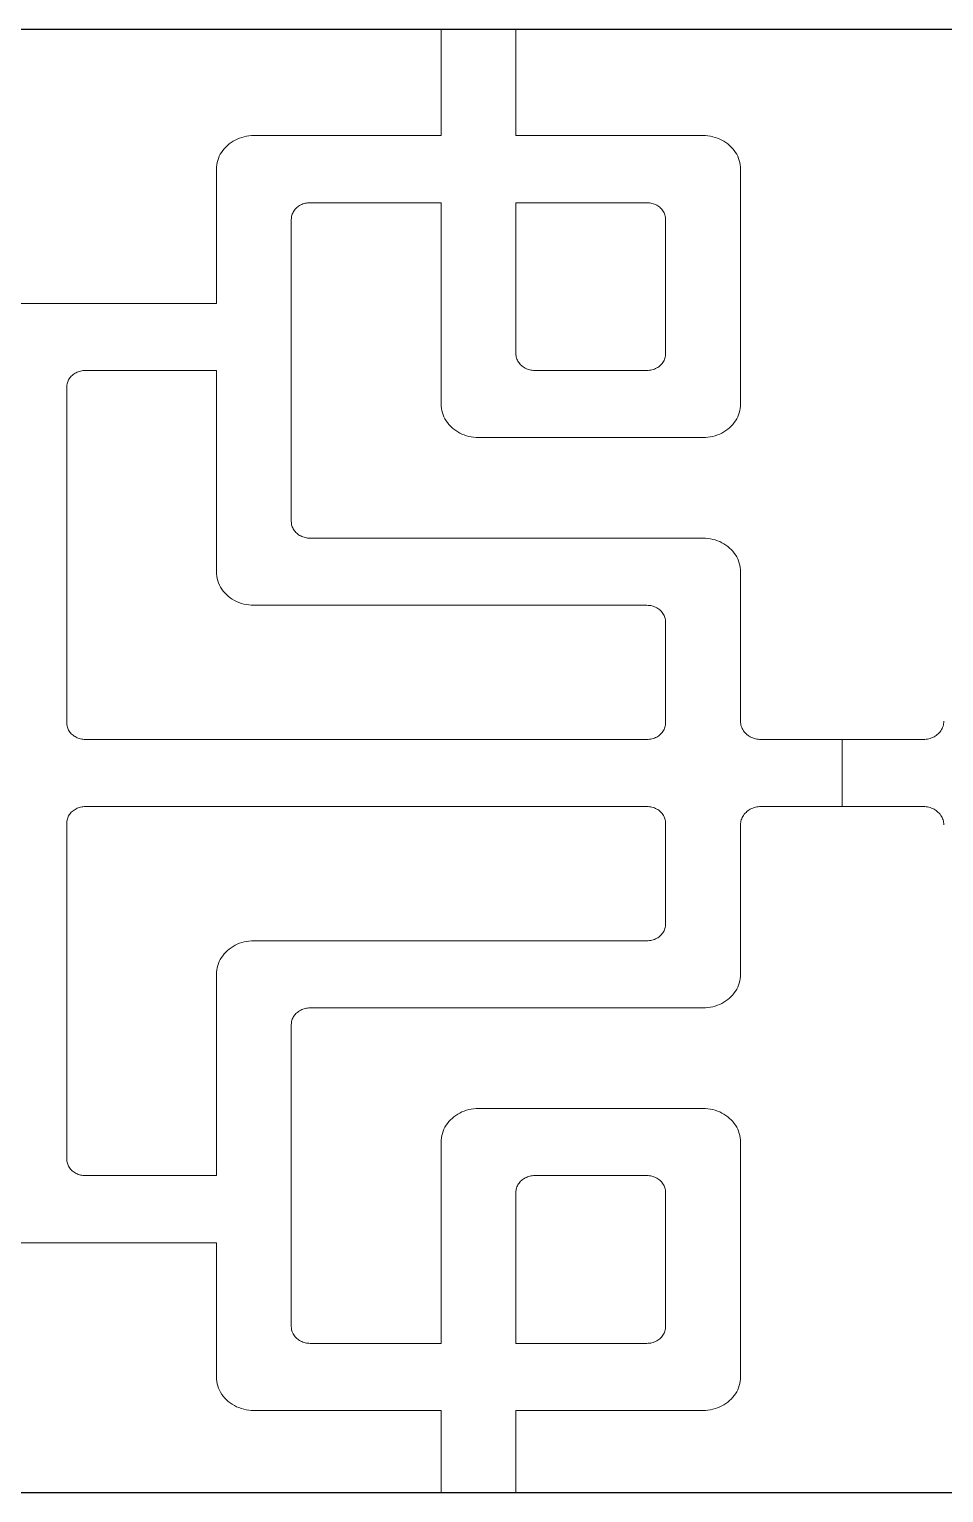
# Model space of a CAD drawing. Extents: x 1188826 to 1909461, y 608442 to 1651179.
# Drawn here: x 1691195 to 1691507, y 1048028 to 1048528 of the extents above; entities that cross this region are included whole.
import ezdxf

# ---------------------------------------------------------------- set-up
doc = ezdxf.new("R2010")
doc.units = 0
doc.header["$LTSCALE"] = 1000
doc.header["$MEASUREMENT"] = 0
doc.layers.add('煤化工粉煤灰', color=7, linetype='Continuous', lineweight=0)
doc.layers.add('立面线', color=40, linetype='Continuous')

msp = doc.modelspace()

# ---------------------------------------------------------------- linework, layer by layer
at = {"layer": '煤化工粉煤灰', "color": 34}
for p, q in [((1691335.43, 1048491.45), (1691335.43, 1048527.78)), ((1691361.02, 1048491.45), (1691361.02, 1048527.78)), ((1691265.06, 1048489.91), (1691264.35, 1048489.52)), ((1691265.79, 1048490.27), (1691265.06, 1048489.91)), ((1691266.56, 1048490.58), (1691265.79, 1048490.27)), ((1691267.34, 1048490.84), (1691266.56, 1048490.58)), ((1691268.14, 1048491.06), (1691267.34, 1048490.84)), ((1691268.96, 1048491.23), (1691268.14, 1048491.06)), ((1691269.78, 1048491.35), (1691268.96, 1048491.23)), ((1691270.62, 1048491.43), (1691269.78, 1048491.35)), ((1691271.45, 1048491.45), (1691270.62, 1048491.43)), ((1691335.43, 1048491.45), (1691271.45, 1048491.45)), ((1691425, 1048491.45), (1691361.02, 1048491.45)), ((1691425.83, 1048491.43), (1691425, 1048491.45)), ((1691426.67, 1048491.35), (1691425.83, 1048491.43)), ((1691427.49, 1048491.23), (1691426.67, 1048491.35)), ((1691428.31, 1048491.06), (1691427.49, 1048491.23)), ((1691429.11, 1048490.84), (1691428.31, 1048491.06)), ((1691429.89, 1048490.58), (1691429.11, 1048490.84)), ((1691430.66, 1048490.27), (1691429.89, 1048490.58)), ((1691431.4, 1048489.91), (1691430.66, 1048490.27)), ((1691432.11, 1048489.52), (1691431.4, 1048489.91)), ((1691259.98, 1048485.06), (1691259.63, 1048484.37)), ((1691260.37, 1048485.72), (1691259.98, 1048485.06)), ((1691260.81, 1048486.36), (1691260.37, 1048485.72)), ((1691261.3, 1048486.97), (1691260.81, 1048486.36)), ((1691261.83, 1048487.55), (1691261.3, 1048486.97)), ((1691262.41, 1048488.09), (1691261.83, 1048487.55)), ((1691263.02, 1048488.61), (1691262.41, 1048488.09)), ((1691263.66, 1048489.08), (1691263.02, 1048488.61)), ((1691264.35, 1048489.52), (1691263.66, 1048489.08)), ((1691432.79, 1048489.08), (1691432.11, 1048489.52)), ((1691433.43, 1048488.61), (1691432.79, 1048489.08)), ((1691434.05, 1048488.09), (1691433.43, 1048488.61)), ((1691434.62, 1048487.55), (1691434.05, 1048488.09)), ((1691435.15, 1048486.97), (1691434.62, 1048487.55)), ((1691435.64, 1048486.36), (1691435.15, 1048486.97)), ((1691436.08, 1048485.72), (1691435.64, 1048486.36)), ((1691436.47, 1048485.06), (1691436.08, 1048485.72)), ((1691436.82, 1048484.37), (1691436.47, 1048485.06)), ((1691258.69, 1048480.74), (1691258.66, 1048479.99)), ((1691258.66, 1048479.99), (1691258.66, 1048434.14)), ((1691258.77, 1048481.48), (1691258.69, 1048480.74)), ((1691258.9, 1048482.22), (1691258.77, 1048481.48)), ((1691259.09, 1048482.95), (1691258.9, 1048482.22)), ((1691259.34, 1048483.67), (1691259.09, 1048482.95)), ((1691259.63, 1048484.37), (1691259.34, 1048483.67)), ((1691437.11, 1048483.67), (1691436.82, 1048484.37)), ((1691437.36, 1048482.95), (1691437.11, 1048483.67)), ((1691437.55, 1048482.22), (1691437.36, 1048482.95)), ((1691437.68, 1048481.48), (1691437.55, 1048482.22)), ((1691437.77, 1048480.74), (1691437.68, 1048481.48)), ((1691437.79, 1048479.99), (1691437.77, 1048480.74)), ((1691437.79, 1048399.75), (1691437.79, 1048479.99)), ((1691284.59, 1048464.64), (1691284.74, 1048464.99)), ((1691284.74, 1048464.99), (1691284.91, 1048465.33)), ((1691284.91, 1048465.33), (1691285.11, 1048465.66)), ((1691285.11, 1048465.66), (1691285.33, 1048465.98)), ((1691285.33, 1048465.98), (1691285.57, 1048466.28)), ((1691285.57, 1048466.28), (1691285.84, 1048466.57)), ((1691285.84, 1048466.57), (1691286.12, 1048466.85)), ((1691286.12, 1048466.85), (1691286.43, 1048467.1)), ((1691286.43, 1048467.1), (1691286.75, 1048467.34)), ((1691286.75, 1048467.34), (1691287.09, 1048467.56)), ((1691287.09, 1048467.56), (1691287.45, 1048467.76)), ((1691287.45, 1048467.76), (1691287.82, 1048467.93)), ((1691287.82, 1048467.93), (1691288.2, 1048468.09)), ((1691288.2, 1048468.09), (1691288.59, 1048468.22)), ((1691288.59, 1048468.22), (1691288.99, 1048468.33)), ((1691288.99, 1048468.33), (1691289.4, 1048468.42)), ((1691289.4, 1048468.42), (1691289.81, 1048468.48)), ((1691289.81, 1048468.48), (1691290.23, 1048468.51)), ((1691290.23, 1048468.51), (1691290.65, 1048468.53)), ((1691290.65, 1048468.53), (1691335.43, 1048468.53)), ((1691335.43, 1048468.53), (1691335.43, 1048399.75)), ((1691361.02, 1048468.53), (1691405.8, 1048468.53)), ((1691361.02, 1048416.94), (1691361.02, 1048468.53)), ((1691405.8, 1048468.53), (1691406.24, 1048468.51)), ((1691406.24, 1048468.51), (1691406.68, 1048468.47)), ((1691406.68, 1048468.47), (1691407.11, 1048468.41)), ((1691407.11, 1048468.41), (1691407.53, 1048468.31)), ((1691407.53, 1048468.31), (1691407.95, 1048468.19)), ((1691407.95, 1048468.19), (1691408.35, 1048468.05)), ((1691408.35, 1048468.05), (1691408.75, 1048467.88)), ((1691408.75, 1048467.88), (1691409.13, 1048467.69)), ((1691409.13, 1048467.69), (1691409.49, 1048467.48)), ((1691409.49, 1048467.48), (1691409.84, 1048467.24)), ((1691409.84, 1048467.24), (1691410.17, 1048466.98)), ((1691410.17, 1048466.98), (1691410.48, 1048466.71)), ((1691410.48, 1048466.71), (1691410.77, 1048466.41)), ((1691410.77, 1048466.41), (1691411.03, 1048466.1)), ((1691411.03, 1048466.1), (1691411.27, 1048465.77)), ((1691411.27, 1048465.77), (1691411.49, 1048465.43)), ((1691411.49, 1048465.43), (1691411.67, 1048465.08)), ((1691411.67, 1048465.08), (1691411.83, 1048464.71)), ((1691284.25, 1048462.79), (1691284.26, 1048463.17)), ((1691284.25, 1048359.63), (1691284.25, 1048462.79)), ((1691284.26, 1048463.17), (1691284.3, 1048463.54)), ((1691284.3, 1048463.54), (1691284.37, 1048463.91)), ((1691284.37, 1048463.91), (1691284.47, 1048464.28)), ((1691284.47, 1048464.28), (1691284.59, 1048464.64)), ((1691411.83, 1048464.71), (1691411.97, 1048464.34)), ((1691411.97, 1048464.34), (1691412.07, 1048463.96)), ((1691412.07, 1048463.96), (1691412.14, 1048463.57)), ((1691412.14, 1048463.57), (1691412.19, 1048463.19)), ((1691412.19, 1048463.19), (1691412.2, 1048462.79)), ((1691412.2, 1048462.79), (1691412.2, 1048416.94)), ((1691130.71, 1048434.14), (1691258.66, 1048434.14)), ((1691361.03, 1048416.57), (1691361.02, 1048416.94)), ((1691361.08, 1048416.2), (1691361.03, 1048416.57)), ((1691361.14, 1048415.83), (1691361.08, 1048416.2)), ((1691361.24, 1048415.46), (1691361.14, 1048415.83)), ((1691361.36, 1048415.1), (1691361.24, 1048415.46)), ((1691361.51, 1048414.75), (1691361.36, 1048415.1)), ((1691361.68, 1048414.41), (1691361.51, 1048414.75)), ((1691411.83, 1048415.03), (1691411.67, 1048414.66)), ((1691411.97, 1048415.4), (1691411.83, 1048415.03)), ((1691412.07, 1048415.78), (1691411.97, 1048415.4)), ((1691412.14, 1048416.16), (1691412.07, 1048415.78)), ((1691412.19, 1048416.55), (1691412.14, 1048416.16)), ((1691412.2, 1048416.94), (1691412.19, 1048416.55)), ((1691209.35, 1048409.53), (1691209.66, 1048409.79)), ((1691209.66, 1048409.79), (1691209.98, 1048410.03)), ((1691209.98, 1048410.03), (1691210.32, 1048410.25)), ((1691210.32, 1048410.25), (1691210.68, 1048410.45)), ((1691210.68, 1048410.45), (1691211.05, 1048410.62)), ((1691211.05, 1048410.62), (1691211.43, 1048410.78)), ((1691211.43, 1048410.78), (1691211.82, 1048410.91)), ((1691211.82, 1048410.91), (1691212.22, 1048411.02)), ((1691212.22, 1048411.02), (1691212.63, 1048411.1)), ((1691212.63, 1048411.1), (1691213.04, 1048411.16)), ((1691213.04, 1048411.16), (1691213.46, 1048411.2)), ((1691213.46, 1048411.2), (1691213.87, 1048411.21)), ((1691213.87, 1048411.21), (1691258.66, 1048411.21)), ((1691258.66, 1048411.21), (1691258.66, 1048342.44)), ((1691361.88, 1048414.08), (1691361.68, 1048414.41)), ((1691362.1, 1048413.76), (1691361.88, 1048414.08)), ((1691362.34, 1048413.46), (1691362.1, 1048413.76)), ((1691362.61, 1048413.17), (1691362.34, 1048413.46)), ((1691362.9, 1048412.89), (1691362.61, 1048413.17)), ((1691363.2, 1048412.64), (1691362.9, 1048412.89)), ((1691363.52, 1048412.4), (1691363.2, 1048412.64)), ((1691363.86, 1048412.18), (1691363.52, 1048412.4)), ((1691364.22, 1048411.98), (1691363.86, 1048412.18)), ((1691364.59, 1048411.8), (1691364.22, 1048411.98)), ((1691364.97, 1048411.65), (1691364.59, 1048411.8)), ((1691365.36, 1048411.52), (1691364.97, 1048411.65)), ((1691365.76, 1048411.41), (1691365.36, 1048411.52)), ((1691366.17, 1048411.32), (1691365.76, 1048411.41)), ((1691366.58, 1048411.26), (1691366.17, 1048411.32)), ((1691367, 1048411.23), (1691366.58, 1048411.26)), ((1691367.42, 1048411.21), (1691367, 1048411.23)), ((1691405.8, 1048411.21), (1691367.42, 1048411.21)), ((1691406.24, 1048411.23), (1691405.8, 1048411.21)), ((1691406.68, 1048411.27), (1691406.24, 1048411.23)), ((1691407.11, 1048411.33), (1691406.68, 1048411.27)), ((1691407.53, 1048411.43), (1691407.11, 1048411.33)), ((1691407.95, 1048411.54), (1691407.53, 1048411.43)), ((1691408.35, 1048411.69), (1691407.95, 1048411.54)), ((1691408.75, 1048411.86), (1691408.35, 1048411.69)), ((1691409.13, 1048412.05), (1691408.75, 1048411.86)), ((1691409.49, 1048412.26), (1691409.13, 1048412.05)), ((1691409.84, 1048412.5), (1691409.49, 1048412.26)), ((1691410.17, 1048412.76), (1691409.84, 1048412.5)), ((1691410.48, 1048413.03), (1691410.17, 1048412.76)), ((1691410.77, 1048413.33), (1691410.48, 1048413.03)), ((1691411.03, 1048413.64), (1691410.77, 1048413.33)), ((1691411.27, 1048413.97), (1691411.03, 1048413.64)), ((1691411.49, 1048414.31), (1691411.27, 1048413.97)), ((1691411.67, 1048414.66), (1691411.49, 1048414.31)), ((1691207.48, 1048405.48), (1691207.49, 1048405.86)), ((1691207.48, 1048290.86), (1691207.48, 1048405.48)), ((1691207.49, 1048405.86), (1691207.53, 1048406.23)), ((1691207.53, 1048406.23), (1691207.6, 1048406.6)), ((1691207.6, 1048406.6), (1691207.7, 1048406.97)), ((1691207.7, 1048406.97), (1691207.82, 1048407.32)), ((1691207.82, 1048407.32), (1691207.96, 1048407.68)), ((1691207.96, 1048407.68), (1691208.14, 1048408.02)), ((1691208.14, 1048408.02), (1691208.33, 1048408.35)), ((1691208.33, 1048408.35), (1691208.56, 1048408.67)), ((1691208.56, 1048408.67), (1691208.8, 1048408.97)), ((1691208.8, 1048408.97), (1691209.06, 1048409.26)), ((1691209.06, 1048409.26), (1691209.35, 1048409.53)), ((1691335.43, 1048399.75), (1691335.46, 1048399)), ((1691437.77, 1048399), (1691437.79, 1048399.75)), ((1691335.46, 1048399), (1691335.54, 1048398.25)), ((1691335.54, 1048398.25), (1691335.68, 1048397.51)), ((1691335.68, 1048397.51), (1691335.87, 1048396.78)), ((1691335.87, 1048396.78), (1691336.11, 1048396.07)), ((1691336.11, 1048396.07), (1691336.4, 1048395.36)), ((1691336.4, 1048395.36), (1691336.75, 1048394.68)), ((1691436.47, 1048394.68), (1691436.82, 1048395.36)), ((1691436.82, 1048395.36), (1691437.11, 1048396.07)), ((1691437.11, 1048396.07), (1691437.36, 1048396.78)), ((1691437.36, 1048396.78), (1691437.55, 1048397.51)), ((1691437.55, 1048397.51), (1691437.68, 1048398.25)), ((1691437.68, 1048398.25), (1691437.77, 1048399)), ((1691336.75, 1048394.68), (1691337.14, 1048394.02)), ((1691337.14, 1048394.02), (1691337.59, 1048393.38)), ((1691337.59, 1048393.38), (1691338.07, 1048392.77)), ((1691338.07, 1048392.77), (1691338.61, 1048392.19)), ((1691338.61, 1048392.19), (1691339.18, 1048391.65)), ((1691339.18, 1048391.65), (1691339.79, 1048391.13)), ((1691339.79, 1048391.13), (1691340.44, 1048390.66)), ((1691340.44, 1048390.66), (1691341.12, 1048390.22)), ((1691341.12, 1048390.22), (1691341.83, 1048389.82)), ((1691341.83, 1048389.82), (1691342.57, 1048389.47)), ((1691430.66, 1048389.47), (1691431.4, 1048389.82)), ((1691431.4, 1048389.82), (1691432.11, 1048390.22)), ((1691432.11, 1048390.22), (1691432.79, 1048390.66)), ((1691432.79, 1048390.66), (1691433.43, 1048391.13)), ((1691433.43, 1048391.13), (1691434.05, 1048391.65)), ((1691434.05, 1048391.65), (1691434.62, 1048392.19)), ((1691434.62, 1048392.19), (1691435.15, 1048392.77)), ((1691435.15, 1048392.77), (1691435.64, 1048393.38)), ((1691435.64, 1048393.38), (1691436.08, 1048394.02)), ((1691436.08, 1048394.02), (1691436.47, 1048394.68)), ((1691342.57, 1048389.47), (1691343.33, 1048389.16)), ((1691343.33, 1048389.16), (1691344.11, 1048388.9)), ((1691344.11, 1048388.9), (1691344.91, 1048388.68)), ((1691344.91, 1048388.68), (1691345.73, 1048388.51)), ((1691345.73, 1048388.51), (1691346.56, 1048388.39)), ((1691346.56, 1048388.39), (1691347.39, 1048388.31)), ((1691347.39, 1048388.31), (1691348.23, 1048388.29)), ((1691348.23, 1048388.29), (1691425, 1048388.29)), ((1691425, 1048388.29), (1691425.83, 1048388.31)), ((1691425.83, 1048388.31), (1691426.67, 1048388.39)), ((1691426.67, 1048388.39), (1691427.49, 1048388.51)), ((1691427.49, 1048388.51), (1691428.31, 1048388.68)), ((1691428.31, 1048388.68), (1691429.11, 1048388.9)), ((1691429.11, 1048388.9), (1691429.89, 1048389.16)), ((1691429.89, 1048389.16), (1691430.66, 1048389.47)), ((1691284.26, 1048359.26), (1691284.25, 1048359.63)), ((1691284.3, 1048358.88), (1691284.26, 1048359.26)), ((1691284.37, 1048358.51), (1691284.3, 1048358.88)), ((1691284.47, 1048358.15), (1691284.37, 1048358.51)), ((1691284.59, 1048357.79), (1691284.47, 1048358.15)), ((1691284.74, 1048357.44), (1691284.59, 1048357.79)), ((1691284.91, 1048357.1), (1691284.74, 1048357.44)), ((1691285.11, 1048356.77), (1691284.91, 1048357.1)), ((1691285.33, 1048356.45), (1691285.11, 1048356.77)), ((1691285.57, 1048356.14), (1691285.33, 1048356.45)), ((1691285.84, 1048355.85), (1691285.57, 1048356.14)), ((1691286.12, 1048355.58), (1691285.84, 1048355.85)), ((1691286.43, 1048355.32), (1691286.12, 1048355.58)), ((1691286.75, 1048355.09), (1691286.43, 1048355.32)), ((1691287.09, 1048354.87), (1691286.75, 1048355.09)), ((1691287.45, 1048354.67), (1691287.09, 1048354.87)), ((1691287.82, 1048354.49), (1691287.45, 1048354.67)), ((1691288.2, 1048354.34), (1691287.82, 1048354.49)), ((1691288.59, 1048354.21), (1691288.2, 1048354.34)), ((1691288.99, 1048354.1), (1691288.59, 1048354.21)), ((1691289.4, 1048354.01), (1691288.99, 1048354.1)), ((1691289.81, 1048353.95), (1691289.4, 1048354.01)), ((1691290.23, 1048353.91), (1691289.81, 1048353.95)), ((1691290.65, 1048353.9), (1691290.23, 1048353.91)), ((1691425, 1048353.9), (1691290.65, 1048353.9)), ((1691425.83, 1048353.88), (1691425, 1048353.9)), ((1691426.67, 1048353.8), (1691425.83, 1048353.88)), ((1691427.49, 1048353.68), (1691426.67, 1048353.8)), ((1691428.31, 1048353.51), (1691427.49, 1048353.68)), ((1691429.11, 1048353.29), (1691428.31, 1048353.51)), ((1691429.89, 1048353.03), (1691429.11, 1048353.29)), ((1691430.66, 1048352.72), (1691429.89, 1048353.03)), ((1691431.4, 1048352.37), (1691430.66, 1048352.72)), ((1691432.11, 1048351.97), (1691431.4, 1048352.37)), ((1691432.79, 1048351.53), (1691432.11, 1048351.97)), ((1691433.43, 1048351.06), (1691432.79, 1048351.53)), ((1691434.05, 1048350.54), (1691433.43, 1048351.06)), ((1691434.62, 1048350), (1691434.05, 1048350.54)), ((1691435.15, 1048349.42), (1691434.62, 1048350)), ((1691435.64, 1048348.81), (1691435.15, 1048349.42)), ((1691436.08, 1048348.17), (1691435.64, 1048348.81)), ((1691436.47, 1048347.51), (1691436.08, 1048348.17)), ((1691436.82, 1048346.83), (1691436.47, 1048347.51)), ((1691437.11, 1048346.12), (1691436.82, 1048346.83)), ((1691437.36, 1048345.41), (1691437.11, 1048346.12)), ((1691437.55, 1048344.68), (1691437.36, 1048345.41)), ((1691258.66, 1048342.44), (1691258.69, 1048341.66)), ((1691258.69, 1048341.66), (1691258.78, 1048340.88)), ((1691258.78, 1048340.88), (1691258.93, 1048340.11)), ((1691258.93, 1048340.11), (1691259.13, 1048339.35)), ((1691437.68, 1048343.93), (1691437.55, 1048344.68)), ((1691437.77, 1048343.19), (1691437.68, 1048343.93)), ((1691437.79, 1048342.44), (1691437.77, 1048343.19)), ((1691437.79, 1048291.35), (1691437.79, 1048342.44)), ((1691259.13, 1048339.35), (1691259.4, 1048338.6)), ((1691259.4, 1048338.6), (1691259.72, 1048337.87)), ((1691259.72, 1048337.87), (1691260.09, 1048337.17)), ((1691260.09, 1048337.17), (1691260.52, 1048336.48)), ((1691260.52, 1048336.48), (1691261, 1048335.83)), ((1691261, 1048335.83), (1691261.53, 1048335.21)), ((1691261.53, 1048335.21), (1691262.1, 1048334.62)), ((1691262.1, 1048334.62), (1691262.72, 1048334.06)), ((1691262.72, 1048334.06), (1691263.38, 1048333.55)), ((1691263.38, 1048333.55), (1691264.08, 1048333.07)), ((1691264.08, 1048333.07), (1691264.81, 1048332.65)), ((1691264.81, 1048332.65), (1691265.57, 1048332.26)), ((1691265.57, 1048332.26), (1691266.36, 1048331.93)), ((1691266.36, 1048331.93), (1691267.17, 1048331.64)), ((1691267.17, 1048331.64), (1691268, 1048331.4)), ((1691268, 1048331.4), (1691268.85, 1048331.22)), ((1691268.85, 1048331.22), (1691269.71, 1048331.08)), ((1691269.71, 1048331.08), (1691270.58, 1048331)), ((1691270.58, 1048331), (1691271.45, 1048330.98)), ((1691271.45, 1048330.98), (1691405.8, 1048330.98)), ((1691405.8, 1048330.98), (1691406.24, 1048330.96)), ((1691406.24, 1048330.96), (1691406.68, 1048330.92)), ((1691406.68, 1048330.92), (1691407.11, 1048330.86)), ((1691407.11, 1048330.86), (1691407.53, 1048330.76)), ((1691407.53, 1048330.76), (1691407.95, 1048330.65)), ((1691407.95, 1048330.65), (1691408.35, 1048330.5)), ((1691408.35, 1048330.5), (1691408.75, 1048330.33)), ((1691408.75, 1048330.33), (1691409.13, 1048330.14)), ((1691409.13, 1048330.14), (1691409.49, 1048329.93)), ((1691409.49, 1048329.93), (1691409.84, 1048329.69)), ((1691409.84, 1048329.69), (1691410.17, 1048329.43)), ((1691410.17, 1048329.43), (1691410.48, 1048329.16)), ((1691410.48, 1048329.16), (1691410.77, 1048328.86)), ((1691410.77, 1048328.86), (1691411.03, 1048328.55)), ((1691411.03, 1048328.55), (1691411.27, 1048328.22)), ((1691411.27, 1048328.22), (1691411.49, 1048327.88)), ((1691411.49, 1048327.88), (1691411.67, 1048327.53)), ((1691411.67, 1048327.53), (1691411.83, 1048327.16)), ((1691411.83, 1048327.16), (1691411.97, 1048326.79)), ((1691411.97, 1048326.79), (1691412.07, 1048326.41)), ((1691412.07, 1048326.41), (1691412.14, 1048326.03)), ((1691412.14, 1048326.03), (1691412.19, 1048325.64)), ((1691412.19, 1048325.64), (1691412.2, 1048325.25)), ((1691412.2, 1048325.25), (1691412.2, 1048290.86)), ((1691207.49, 1048290.48), (1691207.48, 1048290.86)), ((1691207.53, 1048290.11), (1691207.49, 1048290.48)), ((1691207.6, 1048289.74), (1691207.53, 1048290.11)), ((1691207.7, 1048289.37), (1691207.6, 1048289.74)), ((1691412.14, 1048290.08), (1691412.07, 1048289.69)), ((1691412.19, 1048290.47), (1691412.14, 1048290.08)), ((1691412.2, 1048290.86), (1691412.19, 1048290.47)), ((1691437.81, 1048290.92), (1691437.79, 1048291.35)), ((1691437.86, 1048290.5), (1691437.81, 1048290.92)), ((1691437.94, 1048290.08), (1691437.86, 1048290.5)), ((1691438.05, 1048289.67), (1691437.94, 1048290.08)), ((1691507.11, 1048290.08), (1691507, 1048289.67)), ((1691507.19, 1048290.5), (1691507.11, 1048290.08)), ((1691507.24, 1048290.92), (1691507.19, 1048290.5)), ((1691507.25, 1048291.35), (1691507.24, 1048290.92)), ((1691207.82, 1048289.02), (1691207.7, 1048289.37)), ((1691207.96, 1048288.66), (1691207.82, 1048289.02)), ((1691208.14, 1048288.32), (1691207.96, 1048288.66)), ((1691208.33, 1048287.99), (1691208.14, 1048288.32)), ((1691208.56, 1048287.67), (1691208.33, 1048287.99)), ((1691208.8, 1048287.37), (1691208.56, 1048287.67)), ((1691209.06, 1048287.08), (1691208.8, 1048287.37)), ((1691209.35, 1048286.81), (1691209.06, 1048287.08)), ((1691209.66, 1048286.55), (1691209.35, 1048286.81)), ((1691209.98, 1048286.31), (1691209.66, 1048286.55)), ((1691210.32, 1048286.09), (1691209.98, 1048286.31)), ((1691210.68, 1048285.89), (1691210.32, 1048286.09)), ((1691211.05, 1048285.72), (1691210.68, 1048285.89)), ((1691211.43, 1048285.56), (1691211.05, 1048285.72)), ((1691211.82, 1048285.43), (1691211.43, 1048285.56)), ((1691212.22, 1048285.32), (1691211.82, 1048285.43)), ((1691212.63, 1048285.24), (1691212.22, 1048285.32)), ((1691213.04, 1048285.18), (1691212.63, 1048285.24)), ((1691213.46, 1048285.14), (1691213.04, 1048285.18)), ((1691213.87, 1048285.13), (1691213.46, 1048285.14)), ((1691213.87, 1048285.13), (1691405.8, 1048285.13)), ((1691406.24, 1048285.14), (1691405.8, 1048285.13)), ((1691406.68, 1048285.18), (1691406.24, 1048285.14)), ((1691407.11, 1048285.25), (1691406.68, 1048285.18)), ((1691407.53, 1048285.34), (1691407.11, 1048285.25)), ((1691407.95, 1048285.46), (1691407.53, 1048285.34)), ((1691408.35, 1048285.6), (1691407.95, 1048285.46)), ((1691408.75, 1048285.77), (1691408.35, 1048285.6)), ((1691409.13, 1048285.96), (1691408.75, 1048285.77)), ((1691409.49, 1048286.18), (1691409.13, 1048285.96)), ((1691409.84, 1048286.41), (1691409.49, 1048286.18)), ((1691410.17, 1048286.67), (1691409.84, 1048286.41)), ((1691410.48, 1048286.95), (1691410.17, 1048286.67)), ((1691410.77, 1048287.24), (1691410.48, 1048286.95)), ((1691411.03, 1048287.55), (1691410.77, 1048287.24)), ((1691411.27, 1048287.88), (1691411.03, 1048287.55)), ((1691411.49, 1048288.22), (1691411.27, 1048287.88)), ((1691411.67, 1048288.57), (1691411.49, 1048288.22)), ((1691411.83, 1048288.94), (1691411.67, 1048288.57)), ((1691411.97, 1048289.31), (1691411.83, 1048288.94)), ((1691412.07, 1048289.69), (1691411.97, 1048289.31)), ((1691438.19, 1048289.27), (1691438.05, 1048289.67)), ((1691438.37, 1048288.87), (1691438.19, 1048289.27)), ((1691438.57, 1048288.49), (1691438.37, 1048288.87)), ((1691438.8, 1048288.12), (1691438.57, 1048288.49)), ((1691439.06, 1048287.76), (1691438.8, 1048288.12)), ((1691439.35, 1048287.42), (1691439.06, 1048287.76)), ((1691439.66, 1048287.1), (1691439.35, 1048287.42)), ((1691440, 1048286.8), (1691439.66, 1048287.1)), ((1691440.36, 1048286.52), (1691440, 1048286.8)), ((1691440.73, 1048286.27), (1691440.36, 1048286.52)), ((1691441.13, 1048286.03), (1691440.73, 1048286.27)), ((1691441.54, 1048285.82), (1691441.13, 1048286.03)), ((1691441.97, 1048285.64), (1691441.54, 1048285.82)), ((1691442.41, 1048285.49), (1691441.97, 1048285.64)), ((1691442.87, 1048285.36), (1691442.41, 1048285.49)), ((1691443.33, 1048285.26), (1691442.87, 1048285.36)), ((1691443.79, 1048285.18), (1691443.33, 1048285.26)), ((1691444.27, 1048285.14), (1691443.79, 1048285.18)), ((1691444.74, 1048285.13), (1691444.27, 1048285.14)), ((1691500.31, 1048285.13), (1691444.74, 1048285.13)), ((1691472.52, 1048285.13), (1691472.52, 1048262.2)), ((1691500.78, 1048285.14), (1691500.31, 1048285.13)), ((1691501.25, 1048285.18), (1691500.78, 1048285.14)), ((1691501.72, 1048285.26), (1691501.25, 1048285.18)), ((1691502.18, 1048285.36), (1691501.72, 1048285.26)), ((1691502.63, 1048285.49), (1691502.18, 1048285.36)), ((1691503.07, 1048285.64), (1691502.63, 1048285.49)), ((1691503.5, 1048285.82), (1691503.07, 1048285.64)), ((1691503.92, 1048286.03), (1691503.5, 1048285.82)), ((1691504.31, 1048286.27), (1691503.92, 1048286.03)), ((1691504.69, 1048286.52), (1691504.31, 1048286.27)), ((1691505.05, 1048286.8), (1691504.69, 1048286.52)), ((1691505.38, 1048287.1), (1691505.05, 1048286.8)), ((1691505.7, 1048287.42), (1691505.38, 1048287.1)), ((1691505.98, 1048287.76), (1691505.7, 1048287.42)), ((1691506.24, 1048288.12), (1691505.98, 1048287.76)), ((1691506.47, 1048288.49), (1691506.24, 1048288.12)), ((1691506.68, 1048288.87), (1691506.47, 1048288.49)), ((1691506.85, 1048289.27), (1691506.68, 1048288.87)), ((1691507, 1048289.67), (1691506.85, 1048289.27)), ((1691208.56, 1048259.65), (1691208.8, 1048259.96)), ((1691208.8, 1048259.96), (1691209.06, 1048260.25)), ((1691209.06, 1048260.25), (1691209.35, 1048260.52)), ((1691209.35, 1048260.52), (1691209.66, 1048260.78)), ((1691209.66, 1048260.78), (1691209.98, 1048261.02)), ((1691209.98, 1048261.02), (1691210.32, 1048261.24)), ((1691210.32, 1048261.24), (1691210.68, 1048261.43)), ((1691210.68, 1048261.43), (1691211.05, 1048261.61)), ((1691211.05, 1048261.61), (1691211.43, 1048261.77)), ((1691211.43, 1048261.77), (1691211.82, 1048261.9)), ((1691211.82, 1048261.9), (1691212.22, 1048262.01)), ((1691212.22, 1048262.01), (1691212.63, 1048262.09)), ((1691212.63, 1048262.09), (1691213.04, 1048262.15)), ((1691213.04, 1048262.15), (1691213.46, 1048262.19)), ((1691213.46, 1048262.19), (1691213.87, 1048262.2)), ((1691405.8, 1048262.2), (1691213.87, 1048262.2)), ((1691405.8, 1048262.2), (1691406.24, 1048262.19)), ((1691406.24, 1048262.19), (1691406.68, 1048262.15)), ((1691406.68, 1048262.15), (1691407.11, 1048262.08)), ((1691407.11, 1048262.08), (1691407.53, 1048261.99)), ((1691407.53, 1048261.99), (1691407.95, 1048261.87)), ((1691407.95, 1048261.87), (1691408.35, 1048261.73)), ((1691408.35, 1048261.73), (1691408.75, 1048261.56)), ((1691408.75, 1048261.56), (1691409.13, 1048261.37)), ((1691409.13, 1048261.37), (1691409.49, 1048261.15)), ((1691409.49, 1048261.15), (1691409.84, 1048260.92)), ((1691409.84, 1048260.92), (1691410.17, 1048260.66)), ((1691410.17, 1048260.66), (1691410.48, 1048260.38)), ((1691410.48, 1048260.38), (1691410.77, 1048260.09)), ((1691410.77, 1048260.09), (1691411.03, 1048259.78)), ((1691411.03, 1048259.78), (1691411.27, 1048259.45)), ((1691439.35, 1048259.91), (1691439.06, 1048259.57)), ((1691439.66, 1048260.23), (1691439.35, 1048259.91)), ((1691440, 1048260.53), (1691439.66, 1048260.23)), ((1691440.36, 1048260.81), (1691440, 1048260.53)), ((1691440.73, 1048261.06), (1691440.36, 1048260.81)), ((1691441.13, 1048261.3), (1691440.73, 1048261.06)), ((1691441.54, 1048261.5), (1691441.13, 1048261.3)), ((1691441.97, 1048261.69), (1691441.54, 1048261.5)), ((1691442.41, 1048261.84), (1691441.97, 1048261.69)), ((1691442.87, 1048261.97), (1691442.41, 1048261.84)), ((1691443.33, 1048262.07), (1691442.87, 1048261.97)), ((1691443.79, 1048262.14), (1691443.33, 1048262.07)), ((1691444.27, 1048262.19), (1691443.79, 1048262.14)), ((1691444.74, 1048262.2), (1691444.27, 1048262.19)), ((1691500.31, 1048262.2), (1691444.74, 1048262.2)), ((1691500.78, 1048262.19), (1691500.31, 1048262.2)), ((1691501.25, 1048262.14), (1691500.78, 1048262.19)), ((1691501.72, 1048262.07), (1691501.25, 1048262.14)), ((1691502.18, 1048261.97), (1691501.72, 1048262.07)), ((1691502.63, 1048261.84), (1691502.18, 1048261.97)), ((1691503.07, 1048261.69), (1691502.63, 1048261.84)), ((1691503.5, 1048261.5), (1691503.07, 1048261.69)), ((1691503.92, 1048261.3), (1691503.5, 1048261.5)), ((1691504.31, 1048261.06), (1691503.92, 1048261.3)), ((1691504.69, 1048260.81), (1691504.31, 1048261.06)), ((1691505.05, 1048260.53), (1691504.69, 1048260.81)), ((1691505.38, 1048260.23), (1691505.05, 1048260.53)), ((1691505.7, 1048259.91), (1691505.38, 1048260.23)), ((1691505.98, 1048259.57), (1691505.7, 1048259.91)), ((1691207.48, 1048256.47), (1691207.49, 1048256.85)), ((1691207.48, 1048141.85), (1691207.48, 1048256.47)), ((1691207.49, 1048256.85), (1691207.53, 1048257.22)), ((1691207.53, 1048257.22), (1691207.6, 1048257.59)), ((1691207.6, 1048257.59), (1691207.7, 1048257.95)), ((1691207.7, 1048257.95), (1691207.82, 1048258.31)), ((1691207.82, 1048258.31), (1691207.96, 1048258.66)), ((1691207.96, 1048258.66), (1691208.14, 1048259.01)), ((1691208.14, 1048259.01), (1691208.33, 1048259.34)), ((1691208.33, 1048259.34), (1691208.56, 1048259.65)), ((1691411.27, 1048259.45), (1691411.49, 1048259.11)), ((1691411.49, 1048259.11), (1691411.67, 1048258.75)), ((1691411.67, 1048258.75), (1691411.83, 1048258.39)), ((1691411.83, 1048258.39), (1691411.97, 1048258.02)), ((1691411.97, 1048258.02), (1691412.07, 1048257.64)), ((1691412.07, 1048257.64), (1691412.14, 1048257.25)), ((1691412.14, 1048257.25), (1691412.19, 1048256.86)), ((1691412.19, 1048256.86), (1691412.2, 1048256.47)), ((1691412.2, 1048256.47), (1691412.2, 1048222.08)), ((1691437.81, 1048256.4), (1691437.79, 1048255.98)), ((1691437.79, 1048255.98), (1691437.79, 1048204.89)), ((1691437.86, 1048256.83), (1691437.81, 1048256.4)), ((1691437.94, 1048257.25), (1691437.86, 1048256.83)), ((1691438.05, 1048257.66), (1691437.94, 1048257.25)), ((1691438.19, 1048258.06), (1691438.05, 1048257.66)), ((1691438.37, 1048258.46), (1691438.19, 1048258.06)), ((1691438.57, 1048258.84), (1691438.37, 1048258.46)), ((1691438.8, 1048259.21), (1691438.57, 1048258.84)), ((1691439.06, 1048259.57), (1691438.8, 1048259.21)), ((1691506.24, 1048259.21), (1691505.98, 1048259.57)), ((1691506.47, 1048258.84), (1691506.24, 1048259.21)), ((1691506.68, 1048258.46), (1691506.47, 1048258.84)), ((1691506.85, 1048258.06), (1691506.68, 1048258.46)), ((1691507, 1048257.66), (1691506.85, 1048258.06)), ((1691507.11, 1048257.25), (1691507, 1048257.66)), ((1691507.19, 1048256.83), (1691507.11, 1048257.25)), ((1691507.24, 1048256.4), (1691507.19, 1048256.83)), ((1691507.25, 1048255.98), (1691507.24, 1048256.4)), ((1691411.67, 1048219.8), (1691411.49, 1048219.45)), ((1691411.83, 1048220.16), (1691411.67, 1048219.8)), ((1691411.97, 1048220.54), (1691411.83, 1048220.16)), ((1691412.07, 1048220.92), (1691411.97, 1048220.54)), ((1691412.14, 1048221.3), (1691412.07, 1048220.92)), ((1691412.19, 1048221.69), (1691412.14, 1048221.3)), ((1691412.2, 1048222.08), (1691412.19, 1048221.69)), ((1691265.06, 1048214.82), (1691264.35, 1048214.42)), ((1691265.79, 1048215.17), (1691265.06, 1048214.82)), ((1691266.56, 1048215.48), (1691265.79, 1048215.17)), ((1691267.34, 1048215.74), (1691266.56, 1048215.48)), ((1691268.14, 1048215.96), (1691267.34, 1048215.74)), ((1691268.96, 1048216.13), (1691268.14, 1048215.96)), ((1691269.78, 1048216.25), (1691268.96, 1048216.13)), ((1691270.62, 1048216.33), (1691269.78, 1048216.25)), ((1691271.45, 1048216.35), (1691270.62, 1048216.33)), ((1691405.8, 1048216.35), (1691271.45, 1048216.35)), ((1691406.24, 1048216.37), (1691405.8, 1048216.35)), ((1691406.68, 1048216.41), (1691406.24, 1048216.37)), ((1691407.11, 1048216.47), (1691406.68, 1048216.41)), ((1691407.53, 1048216.56), (1691407.11, 1048216.47)), ((1691407.95, 1048216.68), (1691407.53, 1048216.56)), ((1691408.35, 1048216.83), (1691407.95, 1048216.68)), ((1691408.75, 1048216.99), (1691408.35, 1048216.83)), ((1691409.13, 1048217.19), (1691408.75, 1048216.99)), ((1691409.49, 1048217.4), (1691409.13, 1048217.19)), ((1691409.84, 1048217.64), (1691409.49, 1048217.4)), ((1691410.17, 1048217.89), (1691409.84, 1048217.64)), ((1691410.48, 1048218.17), (1691410.17, 1048217.89)), ((1691410.77, 1048218.47), (1691410.48, 1048218.17)), ((1691411.03, 1048218.78), (1691410.77, 1048218.47)), ((1691411.27, 1048219.11), (1691411.03, 1048218.78)), ((1691411.49, 1048219.45), (1691411.27, 1048219.11)), ((1691259.98, 1048209.96), (1691259.63, 1048209.28)), ((1691260.37, 1048210.62), (1691259.98, 1048209.96)), ((1691260.81, 1048211.26), (1691260.37, 1048210.62)), ((1691261.3, 1048211.87), (1691260.81, 1048211.26)), ((1691261.83, 1048212.45), (1691261.3, 1048211.87)), ((1691262.41, 1048212.99), (1691261.83, 1048212.45)), ((1691263.02, 1048213.51), (1691262.41, 1048212.99)), ((1691263.66, 1048213.98), (1691263.02, 1048213.51)), ((1691264.35, 1048214.42), (1691263.66, 1048213.98)), ((1691258.69, 1048205.64), (1691258.66, 1048204.89)), ((1691258.66, 1048204.89), (1691258.66, 1048136.12)), ((1691258.77, 1048206.39), (1691258.69, 1048205.64)), ((1691258.9, 1048207.13), (1691258.77, 1048206.39)), ((1691259.09, 1048207.86), (1691258.9, 1048207.13)), ((1691259.34, 1048208.57), (1691259.09, 1048207.86)), ((1691259.63, 1048209.28), (1691259.34, 1048208.57)), ((1691437.79, 1048204.89), (1691437.77, 1048204.14)), ((1691436.47, 1048199.82), (1691436.08, 1048199.16)), ((1691436.82, 1048200.5), (1691436.47, 1048199.82)), ((1691437.11, 1048201.21), (1691436.82, 1048200.5)), ((1691437.36, 1048201.92), (1691437.11, 1048201.21)), ((1691437.55, 1048202.65), (1691437.36, 1048201.92)), ((1691437.68, 1048203.39), (1691437.55, 1048202.65)), ((1691437.77, 1048204.14), (1691437.68, 1048203.39)), ((1691431.4, 1048194.96), (1691430.66, 1048194.61)), ((1691432.11, 1048195.36), (1691431.4, 1048194.96)), ((1691432.79, 1048195.8), (1691432.11, 1048195.36)), ((1691433.43, 1048196.27), (1691432.79, 1048195.8)), ((1691434.05, 1048196.78), (1691433.43, 1048196.27)), ((1691434.62, 1048197.33), (1691434.05, 1048196.78)), ((1691435.15, 1048197.91), (1691434.62, 1048197.33)), ((1691435.64, 1048198.52), (1691435.15, 1048197.91)), ((1691436.08, 1048199.16), (1691435.64, 1048198.52)), ((1691284.74, 1048189.89), (1691284.59, 1048189.54)), ((1691284.91, 1048190.23), (1691284.74, 1048189.89)), ((1691285.11, 1048190.56), (1691284.91, 1048190.23)), ((1691285.33, 1048190.88), (1691285.11, 1048190.56)), ((1691285.57, 1048191.18), (1691285.33, 1048190.88)), ((1691285.84, 1048191.47), (1691285.57, 1048191.18)), ((1691286.12, 1048191.75), (1691285.84, 1048191.47)), ((1691286.43, 1048192), (1691286.12, 1048191.75)), ((1691286.75, 1048192.24), (1691286.43, 1048192)), ((1691287.09, 1048192.46), (1691286.75, 1048192.24)), ((1691287.45, 1048192.66), (1691287.09, 1048192.46)), ((1691287.82, 1048192.84), (1691287.45, 1048192.66)), ((1691288.2, 1048192.99), (1691287.82, 1048192.84)), ((1691288.59, 1048193.12), (1691288.2, 1048192.99)), ((1691288.99, 1048193.23), (1691288.59, 1048193.12)), ((1691289.4, 1048193.32), (1691288.99, 1048193.23)), ((1691289.81, 1048193.38), (1691289.4, 1048193.32)), ((1691290.23, 1048193.41), (1691289.81, 1048193.38)), ((1691290.65, 1048193.43), (1691290.23, 1048193.41)), ((1691425, 1048193.43), (1691290.65, 1048193.43)), ((1691425.83, 1048193.45), (1691425, 1048193.43)), ((1691426.67, 1048193.53), (1691425.83, 1048193.45)), ((1691427.49, 1048193.65), (1691426.67, 1048193.53)), ((1691428.31, 1048193.82), (1691427.49, 1048193.65)), ((1691429.11, 1048194.04), (1691428.31, 1048193.82)), ((1691429.89, 1048194.3), (1691429.11, 1048194.04)), ((1691430.66, 1048194.61), (1691429.89, 1048194.3)), ((1691284.26, 1048188.07), (1691284.25, 1048187.7)), ((1691284.25, 1048187.7), (1691284.25, 1048084.53)), ((1691284.3, 1048188.44), (1691284.26, 1048188.07)), ((1691284.37, 1048188.81), (1691284.3, 1048188.44)), ((1691284.47, 1048189.18), (1691284.37, 1048188.81)), ((1691284.59, 1048189.54), (1691284.47, 1048189.18)), ((1691338.61, 1048155.14), (1691338.07, 1048154.56)), ((1691339.18, 1048155.68), (1691338.61, 1048155.14)), ((1691339.79, 1048156.2), (1691339.18, 1048155.68)), ((1691340.44, 1048156.67), (1691339.79, 1048156.2)), ((1691341.12, 1048157.11), (1691340.44, 1048156.67)), ((1691341.83, 1048157.5), (1691341.12, 1048157.11)), ((1691342.57, 1048157.86), (1691341.83, 1048157.5)), ((1691343.33, 1048158.17), (1691342.57, 1048157.86)), ((1691344.11, 1048158.43), (1691343.33, 1048158.17)), ((1691344.91, 1048158.65), (1691344.11, 1048158.43)), ((1691345.73, 1048158.82), (1691344.91, 1048158.65)), ((1691346.56, 1048158.94), (1691345.73, 1048158.82)), ((1691347.39, 1048159.02), (1691346.56, 1048158.94)), ((1691348.23, 1048159.04), (1691347.39, 1048159.02)), ((1691425, 1048159.04), (1691348.23, 1048159.04)), ((1691425.83, 1048159.02), (1691425, 1048159.04)), ((1691426.67, 1048158.94), (1691425.83, 1048159.02)), ((1691427.49, 1048158.82), (1691426.67, 1048158.94)), ((1691428.31, 1048158.65), (1691427.49, 1048158.82)), ((1691429.11, 1048158.43), (1691428.31, 1048158.65)), ((1691429.89, 1048158.17), (1691429.11, 1048158.43)), ((1691430.66, 1048157.86), (1691429.89, 1048158.17)), ((1691431.4, 1048157.5), (1691430.66, 1048157.86)), ((1691432.11, 1048157.11), (1691431.4, 1048157.5)), ((1691432.79, 1048156.67), (1691432.11, 1048157.11)), ((1691433.43, 1048156.2), (1691432.79, 1048156.67)), ((1691434.05, 1048155.68), (1691433.43, 1048156.2)), ((1691434.62, 1048155.14), (1691434.05, 1048155.68)), ((1691435.15, 1048154.56), (1691434.62, 1048155.14)), ((1691335.68, 1048149.81), (1691335.54, 1048149.07)), ((1691335.87, 1048150.54), (1691335.68, 1048149.81)), ((1691336.11, 1048151.26), (1691335.87, 1048150.54)), ((1691336.4, 1048151.96), (1691336.11, 1048151.26)), ((1691336.75, 1048152.65), (1691336.4, 1048151.96)), ((1691337.14, 1048153.31), (1691336.75, 1048152.65)), ((1691337.59, 1048153.95), (1691337.14, 1048153.31)), ((1691338.07, 1048154.56), (1691337.59, 1048153.95)), ((1691435.64, 1048153.95), (1691435.15, 1048154.56)), ((1691436.08, 1048153.31), (1691435.64, 1048153.95)), ((1691436.47, 1048152.65), (1691436.08, 1048153.31)), ((1691436.82, 1048151.96), (1691436.47, 1048152.65)), ((1691437.11, 1048151.26), (1691436.82, 1048151.96)), ((1691437.36, 1048150.54), (1691437.11, 1048151.26)), ((1691437.55, 1048149.81), (1691437.36, 1048150.54)), ((1691437.68, 1048149.07), (1691437.55, 1048149.81)), ((1691335.46, 1048148.33), (1691335.43, 1048147.58)), ((1691335.43, 1048078.8), (1691335.43, 1048147.58)), ((1691335.54, 1048149.07), (1691335.46, 1048148.33)), ((1691437.77, 1048148.33), (1691437.68, 1048149.07)), ((1691437.79, 1048147.58), (1691437.77, 1048148.33)), ((1691437.79, 1048067.34), (1691437.79, 1048147.58)), ((1691207.49, 1048141.47), (1691207.48, 1048141.85)), ((1691207.53, 1048141.1), (1691207.49, 1048141.47)), ((1691207.6, 1048140.73), (1691207.53, 1048141.1)), ((1691207.7, 1048140.36), (1691207.6, 1048140.73)), ((1691207.82, 1048140), (1691207.7, 1048140.36)), ((1691207.96, 1048139.65), (1691207.82, 1048140)), ((1691208.14, 1048139.31), (1691207.96, 1048139.65)), ((1691208.33, 1048138.98), (1691208.14, 1048139.31)), ((1691208.56, 1048138.66), (1691208.33, 1048138.98)), ((1691208.8, 1048138.36), (1691208.56, 1048138.66)), ((1691209.06, 1048138.07), (1691208.8, 1048138.36)), ((1691209.35, 1048137.79), (1691209.06, 1048138.07)), ((1691209.66, 1048137.54), (1691209.35, 1048137.79)), ((1691209.98, 1048137.3), (1691209.66, 1048137.54)), ((1691210.32, 1048137.08), (1691209.98, 1048137.3)), ((1691210.68, 1048136.88), (1691210.32, 1048137.08)), ((1691211.05, 1048136.71), (1691210.68, 1048136.88)), ((1691211.43, 1048136.55), (1691211.05, 1048136.71)), ((1691211.82, 1048136.42), (1691211.43, 1048136.55)), ((1691212.22, 1048136.31), (1691211.82, 1048136.42)), ((1691212.63, 1048136.23), (1691212.22, 1048136.31)), ((1691213.04, 1048136.16), (1691212.63, 1048136.23)), ((1691213.46, 1048136.13), (1691213.04, 1048136.16)), ((1691213.87, 1048136.12), (1691213.46, 1048136.13)), ((1691258.66, 1048136.12), (1691213.87, 1048136.12)), ((1691363.52, 1048134.93), (1691363.2, 1048134.69)), ((1691363.86, 1048135.15), (1691363.52, 1048134.93)), ((1691364.22, 1048135.35), (1691363.86, 1048135.15)), ((1691364.59, 1048135.52), (1691364.22, 1048135.35)), ((1691364.97, 1048135.68), (1691364.59, 1048135.52)), ((1691365.36, 1048135.81), (1691364.97, 1048135.68)), ((1691365.76, 1048135.92), (1691365.36, 1048135.81)), ((1691366.17, 1048136), (1691365.76, 1048135.92)), ((1691366.58, 1048136.07), (1691366.17, 1048136)), ((1691367, 1048136.1), (1691366.58, 1048136.07)), ((1691367.42, 1048136.12), (1691367, 1048136.1)), ((1691405.8, 1048136.12), (1691367.42, 1048136.12)), ((1691406.24, 1048136.1), (1691405.8, 1048136.12)), ((1691406.68, 1048136.06), (1691406.24, 1048136.1)), ((1691407.11, 1048136), (1691406.68, 1048136.06)), ((1691407.53, 1048135.9), (1691407.11, 1048136)), ((1691407.95, 1048135.78), (1691407.53, 1048135.9)), ((1691408.35, 1048135.64), (1691407.95, 1048135.78)), ((1691408.75, 1048135.47), (1691408.35, 1048135.64)), ((1691409.13, 1048135.28), (1691408.75, 1048135.47)), ((1691409.49, 1048135.07), (1691409.13, 1048135.28)), ((1691409.84, 1048134.83), (1691409.49, 1048135.07)), ((1691410.17, 1048134.57), (1691409.84, 1048134.83)), ((1691361.03, 1048130.76), (1691361.02, 1048130.38)), ((1691361.02, 1048078.8), (1691361.02, 1048130.38)), ((1691361.08, 1048131.13), (1691361.03, 1048130.76)), ((1691361.14, 1048131.5), (1691361.08, 1048131.13)), ((1691361.24, 1048131.87), (1691361.14, 1048131.5)), ((1691361.36, 1048132.23), (1691361.24, 1048131.87)), ((1691361.51, 1048132.58), (1691361.36, 1048132.23)), ((1691361.68, 1048132.92), (1691361.51, 1048132.58)), ((1691361.88, 1048133.25), (1691361.68, 1048132.92)), ((1691362.1, 1048133.57), (1691361.88, 1048133.25)), ((1691362.34, 1048133.87), (1691362.1, 1048133.57)), ((1691362.61, 1048134.16), (1691362.34, 1048133.87)), ((1691362.9, 1048134.44), (1691362.61, 1048134.16)), ((1691363.2, 1048134.69), (1691362.9, 1048134.44)), ((1691410.48, 1048134.3), (1691410.17, 1048134.57)), ((1691410.77, 1048134), (1691410.48, 1048134.3)), ((1691411.03, 1048133.69), (1691410.77, 1048134)), ((1691411.27, 1048133.36), (1691411.03, 1048133.69)), ((1691411.49, 1048133.02), (1691411.27, 1048133.36)), ((1691411.67, 1048132.67), (1691411.49, 1048133.02)), ((1691411.83, 1048132.3), (1691411.67, 1048132.67)), ((1691411.97, 1048131.93), (1691411.83, 1048132.3)), ((1691412.07, 1048131.55), (1691411.97, 1048131.93)), ((1691412.14, 1048131.16), (1691412.07, 1048131.55)), ((1691412.19, 1048130.77), (1691412.14, 1048131.16)), ((1691412.2, 1048130.38), (1691412.19, 1048130.77)), ((1691412.2, 1048084.53), (1691412.2, 1048130.38)), ((1691258.66, 1048113.19), (1691130.71, 1048113.19)), ((1691258.66, 1048113.19), (1691258.66, 1048067.34)), ((1691284.25, 1048084.53), (1691284.26, 1048084.16)), ((1691284.26, 1048084.16), (1691284.3, 1048083.79)), ((1691284.3, 1048083.79), (1691284.37, 1048083.42)), ((1691284.37, 1048083.42), (1691284.47, 1048083.05)), ((1691284.47, 1048083.05), (1691284.59, 1048082.69)), ((1691284.59, 1048082.69), (1691284.74, 1048082.34)), ((1691284.74, 1048082.34), (1691284.91, 1048082)), ((1691284.91, 1048082), (1691285.11, 1048081.67)), ((1691285.11, 1048081.67), (1691285.33, 1048081.35)), ((1691285.33, 1048081.35), (1691285.57, 1048081.05)), ((1691285.57, 1048081.05), (1691285.84, 1048080.76)), ((1691285.84, 1048080.76), (1691286.12, 1048080.48)), ((1691286.12, 1048080.48), (1691286.43, 1048080.23)), ((1691286.43, 1048080.23), (1691286.75, 1048079.99)), ((1691286.75, 1048079.99), (1691287.09, 1048079.77)), ((1691287.09, 1048079.77), (1691287.45, 1048079.57)), ((1691409.13, 1048079.64), (1691409.49, 1048079.85)), ((1691409.49, 1048079.85), (1691409.84, 1048080.09)), ((1691409.84, 1048080.09), (1691410.17, 1048080.35)), ((1691410.17, 1048080.35), (1691410.48, 1048080.62)), ((1691410.48, 1048080.62), (1691410.77, 1048080.92)), ((1691410.77, 1048080.92), (1691411.03, 1048081.23)), ((1691411.03, 1048081.23), (1691411.27, 1048081.56)), ((1691411.27, 1048081.56), (1691411.49, 1048081.9)), ((1691411.49, 1048081.9), (1691411.67, 1048082.25)), ((1691411.67, 1048082.25), (1691411.83, 1048082.61)), ((1691411.83, 1048082.61), (1691411.97, 1048082.99)), ((1691411.97, 1048082.99), (1691412.07, 1048083.37)), ((1691412.07, 1048083.37), (1691412.14, 1048083.75)), ((1691412.14, 1048083.75), (1691412.19, 1048084.14)), ((1691412.19, 1048084.14), (1691412.2, 1048084.53)), ((1691287.45, 1048079.57), (1691287.82, 1048079.39)), ((1691287.82, 1048079.39), (1691288.2, 1048079.24)), ((1691288.2, 1048079.24), (1691288.59, 1048079.11)), ((1691288.59, 1048079.11), (1691288.99, 1048079)), ((1691288.99, 1048079), (1691289.4, 1048078.91)), ((1691289.4, 1048078.91), (1691289.81, 1048078.85)), ((1691289.81, 1048078.85), (1691290.23, 1048078.82)), ((1691290.23, 1048078.82), (1691290.65, 1048078.8)), ((1691290.65, 1048078.8), (1691335.43, 1048078.8)), ((1691361.02, 1048078.8), (1691405.8, 1048078.8)), ((1691405.8, 1048078.8), (1691406.24, 1048078.82)), ((1691406.24, 1048078.82), (1691406.68, 1048078.86)), ((1691406.68, 1048078.86), (1691407.11, 1048078.92)), ((1691407.11, 1048078.92), (1691407.53, 1048079.02)), ((1691407.53, 1048079.02), (1691407.95, 1048079.13)), ((1691407.95, 1048079.13), (1691408.35, 1048079.28)), ((1691408.35, 1048079.28), (1691408.75, 1048079.45)), ((1691408.75, 1048079.45), (1691409.13, 1048079.64)), ((1691258.66, 1048067.34), (1691258.69, 1048066.56)), ((1691258.69, 1048066.56), (1691258.78, 1048065.78)), ((1691258.78, 1048065.78), (1691258.93, 1048065.01)), ((1691258.93, 1048065.01), (1691259.13, 1048064.25)), ((1691437.36, 1048064.37), (1691437.55, 1048065.1)), ((1691437.55, 1048065.1), (1691437.68, 1048065.84)), ((1691437.68, 1048065.84), (1691437.77, 1048066.59)), ((1691437.77, 1048066.59), (1691437.79, 1048067.34)), ((1691259.13, 1048064.25), (1691259.4, 1048063.5)), ((1691259.4, 1048063.5), (1691259.72, 1048062.77)), ((1691259.72, 1048062.77), (1691260.09, 1048062.07)), ((1691260.09, 1048062.07), (1691260.52, 1048061.38)), ((1691260.52, 1048061.38), (1691261, 1048060.73)), ((1691261, 1048060.73), (1691261.53, 1048060.11)), ((1691261.53, 1048060.11), (1691262.1, 1048059.52)), ((1691434.05, 1048059.24), (1691434.62, 1048059.78)), ((1691434.62, 1048059.78), (1691435.15, 1048060.36)), ((1691435.15, 1048060.36), (1691435.64, 1048060.97)), ((1691435.64, 1048060.97), (1691436.08, 1048061.61)), ((1691436.08, 1048061.61), (1691436.47, 1048062.27)), ((1691436.47, 1048062.27), (1691436.82, 1048062.95)), ((1691436.82, 1048062.95), (1691437.11, 1048063.66)), ((1691437.11, 1048063.66), (1691437.36, 1048064.37)), ((1691262.1, 1048059.52), (1691262.72, 1048058.96)), ((1691262.72, 1048058.96), (1691263.38, 1048058.45)), ((1691263.38, 1048058.45), (1691264.08, 1048057.98)), ((1691264.08, 1048057.98), (1691264.81, 1048057.55)), ((1691264.81, 1048057.55), (1691265.57, 1048057.16)), ((1691265.57, 1048057.16), (1691266.36, 1048056.83)), ((1691266.36, 1048056.83), (1691267.17, 1048056.54)), ((1691267.17, 1048056.54), (1691268, 1048056.3)), ((1691268, 1048056.3), (1691268.85, 1048056.12)), ((1691268.85, 1048056.12), (1691269.71, 1048055.98)), ((1691269.71, 1048055.98), (1691270.58, 1048055.9)), ((1691270.58, 1048055.9), (1691271.45, 1048055.88)), ((1691271.45, 1048055.88), (1691335.43, 1048055.88)), ((1691335.43, 1048027.77), (1691335.43, 1048055.88)), ((1691361.02, 1048027.77), (1691361.02, 1048055.88)), ((1691361.02, 1048055.88), (1691425, 1048055.88)), ((1691425, 1048055.88), (1691425.83, 1048055.9)), ((1691425.83, 1048055.9), (1691426.67, 1048055.98)), ((1691426.67, 1048055.98), (1691427.49, 1048056.1)), ((1691427.49, 1048056.1), (1691428.31, 1048056.27)), ((1691428.31, 1048056.27), (1691429.11, 1048056.49)), ((1691429.11, 1048056.49), (1691429.89, 1048056.75)), ((1691429.89, 1048056.75), (1691430.66, 1048057.06)), ((1691430.66, 1048057.06), (1691431.4, 1048057.41)), ((1691431.4, 1048057.41), (1691432.11, 1048057.81)), ((1691432.11, 1048057.81), (1691432.79, 1048058.25)), ((1691432.79, 1048058.25), (1691433.43, 1048058.72)), ((1691433.43, 1048058.72), (1691434.05, 1048059.24))]:
    msp.add_line(p, q, dxfattribs=at)
at = {"layer": '立面线'}
for p, q in [((1690391.43, 1048527.78), (1691992.46, 1048527.78)), ((1691992.46, 1048027.77), (1690391.43, 1048027.77))]:
    msp.add_line(p, q, dxfattribs=at)

doc.saveas('drawing.dxf')
